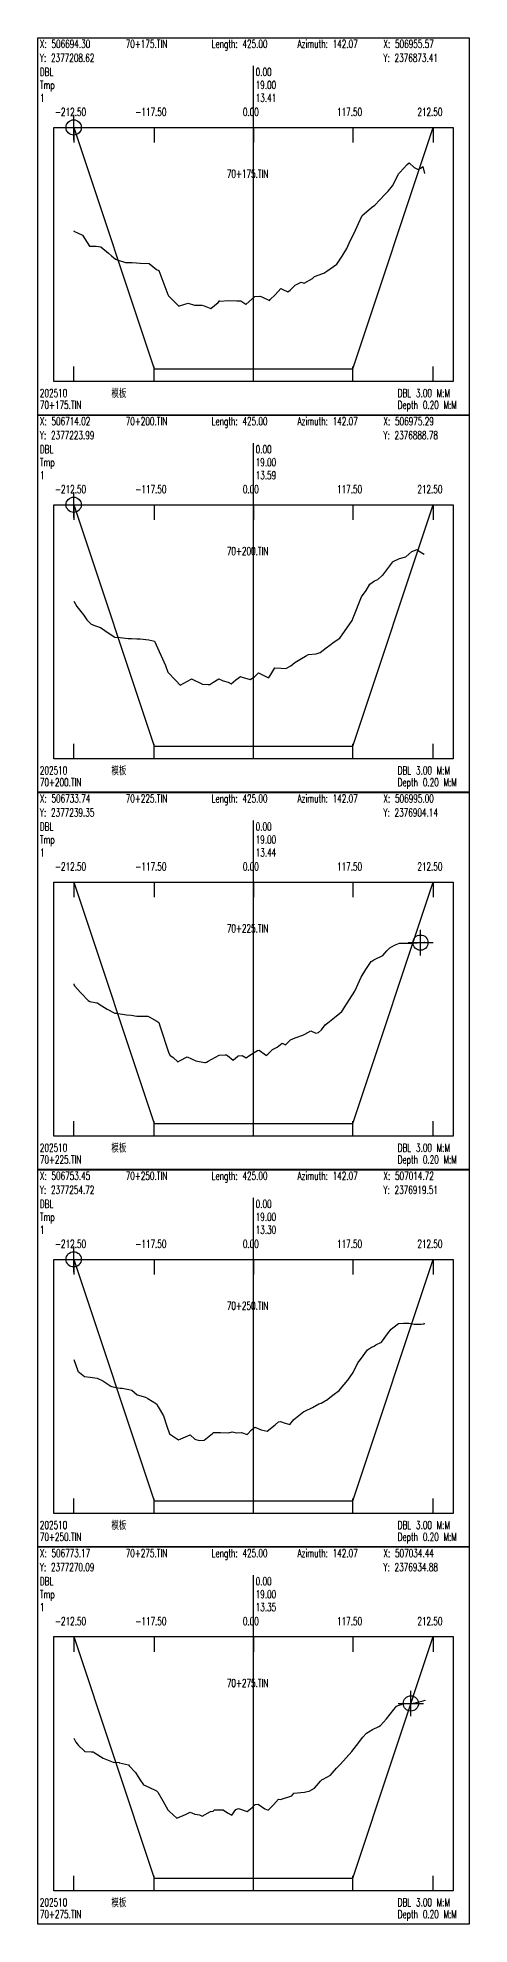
# Model space of a CAD drawing. Extents: x 1 to 194, y -24202 to 0.
# Drawn here: x 1 to 171, y -15145 to -14402 of the extents above; entities that cross this region are included whole.
import ezdxf

# ---------------------------------------------------------------- set-up
doc = ezdxf.new("R2010")
doc.units = 0
doc.header["$MEASUREMENT"] = 0
doc.layers.add('LABELS', color=7, linetype='Continuous')
doc.layers.add('XSECTION', color=7, linetype='Continuous')
doc.styles.get("Standard").update_dxf_attribs({"font": 'txt.shx'})

msp = doc.modelspace()

# ---------------------------------------------------------------- linework, layer by layer
at = {"color": 1}
for p, q in [((10.17, -14437.47), (20.17, -14437.47)), ((15.17, -14442.47), (15.17, -14432.47)), ((10.17, -14585.95), (20.17, -14585.95)), ((15.17, -14590.95), (15.17, -14580.95)), ((146.77, -14758.27), (156.77, -14758.27)), ((151.77, -14763.27), (151.77, -14753.27)), ((10.17, -14882.9), (20.17, -14882.9)), ((15.17, -14887.9), (15.17, -14877.9)), ((147.99, -15062.66), (147.99, -15052.66)), ((142.99, -15057.66), (152.99, -15057.66))]:
    msp.add_line(p, q, dxfattribs=at)
for centre in [(15.17, -14437.47), (15.17, -14585.95), (151.77, -14758.27), (15.17, -14882.9), (147.99, -15057.66)]:
    msp.add_circle(centre, 3, dxfattribs=at)
at = {"layer": 'XSECTION', "color": 0, "linetype": 'Continuous'}
for points in [[(1, -14402.18), (171, -14402.18), (171, -14550.65), (1, -14550.65), (1, -14402.18)], [(86, -14537.47), (86, -14413.24)], [(86, -14537.47), (86, -14413.24)], [(7.3, -14437.47), (164.7, -14437.47), (164.7, -14537.47), (7.3, -14537.47), (7.3, -14437.47)], [(15.17, -14437.47), (15.17, -14443.41)], [(15.17, -14437.47), (46.83, -14532.47)], [(15.17, -14437.47), (46.83, -14532.47)], [(46.83, -14437.47), (46.83, -14443.41)], [(86, -14437.47), (86, -14443.41)], [(125.17, -14437.47), (125.17, -14443.41)], [(125.17, -14532.47), (156.83, -14437.47)], [(125.17, -14532.47), (156.83, -14437.47)], [(156.83, -14437.47), (156.83, -14443.41)], [(15.17, -14537.47), (15.17, -14531.53)], [(46.83, -14537.47), (46.83, -14531.53)], [(46.83, -14532.47), (86, -14532.47)], [(46.83, -14532.47), (46.83, -14532.47)], [(46.83, -14532.47), (86, -14532.47)], [(86, -14537.47), (86, -14531.53)], [(86, -14532.47), (125.17, -14532.47)], [(86, -14532.47), (125.17, -14532.47)], [(125.17, -14537.47), (125.17, -14531.53)], [(125.17, -14532.47), (125.17, -14532.47)], [(156.83, -14537.47), (156.83, -14531.53)], [(1, -14550.66), (171, -14550.66), (171, -14699.12), (1, -14699.12), (1, -14550.66)], [(86, -14685.95), (86, -14561.71)], [(86, -14685.95), (86, -14561.71)], [(7.3, -14585.95), (164.7, -14585.95), (164.7, -14685.95), (7.3, -14685.95), (7.3, -14585.95)], [(15.17, -14585.95), (15.17, -14591.88)], [(15.17, -14585.95), (46.83, -14680.95)], [(15.17, -14585.95), (46.83, -14680.95)], [(46.83, -14585.95), (46.83, -14591.88)], [(86, -14585.95), (86, -14591.88)], [(125.17, -14585.95), (125.17, -14591.88)], [(125.17, -14680.95), (156.83, -14585.95)], [(125.17, -14680.95), (156.83, -14585.95)], [(156.83, -14585.95), (156.83, -14591.88)], [(15.17, -14685.95), (15.17, -14680.01)], [(46.83, -14685.95), (46.83, -14680.01)], [(46.83, -14680.95), (86, -14680.95)], [(46.83, -14680.95), (46.83, -14680.95)], [(46.83, -14680.95), (86, -14680.95)], [(86, -14685.95), (86, -14680.01)], [(86, -14680.95), (125.17, -14680.95)], [(86, -14680.95), (125.17, -14680.95)], [(125.17, -14685.95), (125.17, -14680.01)], [(125.17, -14680.95), (125.17, -14680.95)], [(156.83, -14685.95), (156.83, -14680.01)], [(1, -14699.13), (171, -14699.13), (171, -14847.6), (1, -14847.6), (1, -14699.13)], [(86, -14834.42), (86, -14710.19)], [(86, -14834.42), (86, -14710.19)], [(7.3, -14734.42), (164.7, -14734.42), (164.7, -14834.42), (7.3, -14834.42), (7.3, -14734.42)], [(15.17, -14734.42), (15.17, -14740.36)], [(15.17, -14734.42), (46.83, -14829.42)], [(15.17, -14734.42), (46.83, -14829.42)], [(46.83, -14734.42), (46.83, -14740.36)], [(86, -14734.42), (86, -14740.36)], [(125.17, -14734.42), (125.17, -14740.36)], [(125.17, -14829.42), (156.83, -14734.42)], [(125.17, -14829.42), (156.83, -14734.42)], [(156.83, -14734.42), (156.83, -14740.36)], [(15.17, -14834.42), (15.17, -14828.48)], [(46.83, -14834.42), (46.83, -14828.48)], [(46.83, -14829.42), (86, -14829.42)], [(46.83, -14829.42), (46.83, -14829.42)], [(46.83, -14829.42), (86, -14829.42)], [(86, -14834.42), (86, -14828.48)], [(86, -14829.42), (125.17, -14829.42)], [(86, -14829.42), (125.17, -14829.42)], [(125.17, -14834.42), (125.17, -14828.48)], [(125.17, -14829.42), (125.17, -14829.42)], [(156.83, -14834.42), (156.83, -14828.48)], [(1, -14847.61), (171, -14847.61), (171, -14996.08), (1, -14996.08), (1, -14847.61)], [(86, -14982.9), (86, -14858.66)], [(86, -14982.9), (86, -14858.66)], [(7.3, -14882.9), (164.7, -14882.9), (164.7, -14982.9), (7.3, -14982.9), (7.3, -14882.9)], [(15.17, -14882.9), (15.17, -14888.84)], [(15.17, -14882.9), (46.83, -14977.9)], [(15.17, -14882.9), (46.83, -14977.9)], [(46.83, -14882.9), (46.83, -14888.84)], [(86, -14882.9), (86, -14888.84)], [(125.17, -14882.9), (125.17, -14888.84)], [(125.17, -14977.9), (156.83, -14882.9)], [(125.17, -14977.9), (156.83, -14882.9)], [(156.83, -14882.9), (156.83, -14888.84)], [(15.17, -14982.9), (15.17, -14976.96)], [(46.83, -14982.9), (46.83, -14976.96)], [(46.83, -14977.9), (86, -14977.9)], [(46.83, -14977.9), (46.83, -14977.9)], [(46.83, -14977.9), (86, -14977.9)], [(86, -14982.9), (86, -14976.96)], [(86, -14977.9), (125.17, -14977.9)], [(86, -14977.9), (125.17, -14977.9)], [(125.17, -14982.9), (125.17, -14976.96)], [(125.17, -14977.9), (125.17, -14977.9)], [(156.83, -14982.9), (156.83, -14976.96)], [(1, -14996.09), (171, -14996.09), (171, -15144.55), (1, -15144.55), (1, -14996.09)], [(86, -15131.37), (86, -15007.14)], [(86, -15131.37), (86, -15007.14)], [(7.3, -15031.37), (164.7, -15031.37), (164.7, -15131.37), (7.3, -15131.37), (7.3, -15031.37)], [(15.17, -15031.37), (15.17, -15037.31)], [(15.17, -15031.37), (46.83, -15126.37)], [(15.17, -15031.37), (46.83, -15126.37)], [(46.83, -15031.37), (46.83, -15037.31)], [(86, -15031.37), (86, -15037.31)], [(125.17, -15031.37), (125.17, -15037.31)], [(125.17, -15126.37), (156.83, -15031.37)], [(125.17, -15126.37), (156.83, -15031.37)], [(156.83, -15031.37), (156.83, -15037.31)], [(15.17, -15131.37), (15.17, -15125.44)], [(46.83, -15131.37), (46.83, -15125.44)], [(46.83, -15126.37), (86, -15126.37)], [(46.83, -15126.37), (46.83, -15126.37)], [(46.83, -15126.37), (86, -15126.37)], [(86, -15131.37), (86, -15125.44)], [(86, -15126.37), (125.17, -15126.37)], [(86, -15126.37), (125.17, -15126.37)], [(125.17, -15131.37), (125.17, -15125.44)], [(125.17, -15126.37), (125.17, -15126.37)], [(156.83, -15131.37), (156.83, -15125.44)]]:
    msp.add_lwpolyline(points, dxfattribs=at)
at = {"layer": 'XSECTION', "color": 1, "linetype": 'Continuous'}
for points in [[(15.17, -14478.22), (15.23, -14478.27), (15.49, -14478.42), (16.65, -14478.92), (18.6, -14479.87), (19.57, -14481.37), (21.45, -14484.22), (24.03, -14484.22), (25.87, -14484.42), (28.83, -14486.92), (28.92, -14486.97), (30.12, -14487.97), (31.65, -14489.27), (31.74, -14489.37), (31.83, -14489.37), (32.27, -14489.57), (35.64, -14490.62), (38.19, -14490.67), (39.96, -14490.77), (41.4, -14490.87), (44.9, -14491.07), (47.76, -14493.37), (48.66, -14493.72), (52.26, -14503.17), (52.37, -14503.42), (52.5, -14503.72), (56.62, -14507.77), (56.85, -14507.67), (60.33, -14506.67), (62.76, -14507.47), (65.59, -14507.47), (66.52, -14507.62), (69.21, -14508.67), (72.03, -14506.32), (72.67, -14505.77), (72.71, -14505.77), (72.77, -14505.82), (76.31, -14505.52), (79.4, -14505.77), (81, -14505.72), (83, -14507.02), (83.05, -14507.07), (83.07, -14507.07), (83.11, -14507.02), (86.59, -14504.02), (88.45, -14503.82), (88.55, -14503.82), (89.24, -14504.12), (92.33, -14505.52), (92.57, -14505.22), (94.53, -14503.32), (96.78, -14500.92), (97.59, -14501.22), (99.49, -14502.22), (100.42, -14501.57), (102.39, -14499.57), (102.64, -14499.42), (104.72, -14498.37), (105.93, -14498.82), (109.25, -14496.97), (110.08, -14496.12), (113.3, -14494.92), (113.75, -14494.77), (114.93, -14494.02), (118.86, -14491.32), (120.94, -14488.12), (122.76, -14485.12), (124.11, -14482.17), (125.68, -14479.12), (127.3, -14475.32), (128.77, -14472.17), (129.62, -14471.42), (132.42, -14469.02), (133.73, -14468.02), (137.77, -14463.92), (138.44, -14463.22), (139.04, -14462.57), (140.73, -14460.42), (143.27, -14455.62), (143.65, -14455.17), (146.55, -14452.12), (147.25, -14451.47), (149.31, -14453.22), (150.8, -14454.02), (152.41, -14453.07), (152.76, -14452.87), (153.3, -14455.67)], [(15.17, -14623.95), (16.35, -14625.95), (19.08, -14629.25), (20.34, -14631.3), (22.02, -14632.95), (23.73, -14633.55), (25.77, -14634.3), (27.48, -14635.4), (30.32, -14637.45), (31.41, -14638), (33.47, -14638.25), (36.66, -14638.65), (37.94, -14638.65), (40.06, -14638.75), (41.41, -14638.75), (44.77, -14639.05), (46.97, -14639.65), (46.98, -14639.65), (51.38, -14649.15), (52.29, -14651.85), (55.31, -14655), (57.17, -14656.95), (61.43, -14654.55), (61.54, -14654.5), (61.6, -14654.5), (65.86, -14656.6), (68.15, -14656.75), (68.78, -14656.7), (69.92, -14655.95), (72.37, -14654.4), (74.11, -14655.25), (76.03, -14655.75), (77.14, -14656.45), (79.06, -14654.9), (80.87, -14653.5), (81.5, -14653.8), (84.66, -14654.7), (86.43, -14653.65), (87.95, -14652.15), (90.86, -14653.6), (91.88, -14654.05), (92.39, -14653.4), (94.43, -14650.15), (96.88, -14650.2), (98.69, -14650.35), (100.69, -14649.35), (102.27, -14648), (104.93, -14646.45), (106.46, -14645.5), (107.62, -14644.95), (110.74, -14644.65), (112.32, -14644.15), (114.61, -14642.3), (116.08, -14641.25), (117.82, -14639.9), (120, -14638.4), (123.93, -14632.8), (124.56, -14631.9), (124.81, -14631.5), (125.25, -14630.4), (128.5, -14622.2), (130.42, -14619.75), (131.78, -14617.15), (133.63, -14615.9), (135.03, -14615.35), (136.73, -14613.8), (136.97, -14613.65), (139.28, -14610.5), (140.87, -14608.4), (141.05, -14608.25), (143.57, -14607.05), (145.96, -14606.45), (148.36, -14604.3), (150.42, -14603.6), (151.63, -14604.45), (153.19, -14605.4)], [(15.17, -14774.47), (15.29, -14775.02), (15.34, -14774.92), (15.55, -14775.32), (17.94, -14778.02), (18.06, -14778.17), (18.09, -14778.17), (20.91, -14781.02), (21.6, -14781.47), (24.3, -14781.97), (24.59, -14781.97), (25.19, -14782.42), (28.31, -14784.47), (31.12, -14785.92), (31.32, -14785.97), (31.5, -14786.02), (31.97, -14786.07), (36.02, -14786.72), (37.77, -14786.87), (40.08, -14787.22), (43.89, -14787.27), (44.42, -14787.27), (44.93, -14787.42), (47.91, -14789.22), (48.67, -14789.67), (49.29, -14791.42), (52.52, -14801.32), (53.08, -14802.57), (54.37, -14803.47), (56.23, -14805.12), (57.1, -14804.67), (59.82, -14803.22), (61.52, -14804.02), (63.3, -14804.72), (66.75, -14805.42), (67.12, -14805.47), (67.48, -14805.27), (68.15, -14804.92), (72.43, -14802.57), (74.78, -14802.42), (75.35, -14802.42), (75.81, -14802.67), (77.96, -14804.57), (79.96, -14802.82), (81.48, -14802.72), (83.06, -14803.62), (84.53, -14802.57), (87.54, -14800.67), (88.23, -14800.57), (90.69, -14802.42), (90.96, -14802.62), (91.6, -14802.12), (93.49, -14800.37), (95.36, -14799.42), (97.33, -14797.82), (98.61, -14798.47), (100.56, -14796.47), (102.46, -14795.67), (105.47, -14794.67), (106.16, -14794.32), (108.6, -14792.92), (110.49, -14793.87), (111.63, -14793.67), (112.84, -14792.62), (114.18, -14790.67), (115.3, -14789.82), (117.86, -14787.72), (120.05, -14785.97), (120.8, -14785.42), (121.73, -14783.87), (125.91, -14777.42), (127.77, -14773.27), (128.41, -14771.82), (130.25, -14768.82), (132.28, -14765.67), (132.59, -14765.52), (133.34, -14765.07), (136.97, -14763.27), (138.53, -14761.47), (139.75, -14760.27), (141.52, -14759.27), (143.57, -14758.47), (146.35, -14758.42), (147.68, -14758.67), (151.73, -14758.27), (151.78, -14758.27), (151.79, -14758.27), (153.26, -14758.07), (153.32, -14757.92)], [(15.17, -14922.35), (16.76, -14926.8), (16.81, -14926.85), (19.39, -14929.05), (21.67, -14929.25), (24.46, -14929.65), (26.6, -14930.75), (29.76, -14932.75), (30.16, -14932.95), (31.3, -14933.15), (33.5, -14933.55), (34.23, -14933.65), (36.91, -14934.05), (38.12, -14934.4), (40.21, -14936.25), (43.4, -14937.15), (44.4, -14937.6), (46.13, -14938.7), (47.79, -14939.75), (48.45, -14940.95), (50.5, -14944.45), (51.87, -14948.6), (52.95, -14951.55), (56.46, -14953.95), (56.47, -14953.95), (56.5, -14953.95), (61.01, -14951.9), (62.87, -14953.6), (64.57, -14954.2), (66.56, -14954.1), (69.84, -14951.4), (70.25, -14951.1), (72.89, -14951.05), (72.93, -14951.05), (72.99, -14951.05), (76.29, -14951.2), (77.59, -14950.75), (79.45, -14951.2), (81.31, -14951.05), (83.44, -14951.8), (85.17, -14950), (86.55, -14949), (89.07, -14949.95), (91.43, -14950.5), (94.49, -14948.05), (95.88, -14946.85), (96.65, -14946.7), (98.44, -14947.35), (100.33, -14947.95), (101.85, -14945.95), (105.76, -14942.8), (105.86, -14942.75), (106.16, -14942.65), (109.29, -14941.2), (111.73, -14939.8), (112.67, -14939.45), (114.21, -14938.55), (114.81, -14938.25), (117.21, -14936.4), (119.72, -14934.45), (120.24, -14933.9), (123.18, -14930.45), (125.19, -14927.45), (127.15, -14923.6), (128.16, -14922.25), (130.93, -14918.55), (132.51, -14917.45), (133.47, -14917), (134.13, -14916.5), (136.4, -14915.45), (139.11, -14911.7), (140.16, -14910.35), (140.82, -14909.85), (143.06, -14908.15), (145.02, -14908.05), (147.22, -14908), (149.27, -14908.4), (150.45, -14908.4), (152.05, -14908.35), (153.26, -14908.25), (153.4, -14907.9)], [(15.17, -15071.27), (16.03, -15072.87), (17.05, -15074.17), (19.13, -15076.22), (19.53, -15076.57), (22.11, -15076.67), (22.72, -15076.67), (22.87, -15076.72), (23.29, -15076.97), (26.82, -15079.17), (28.74, -15079.92), (30.79, -15080.77), (33.1, -15080.92), (33.15, -15080.92), (33.21, -15080.97), (36.73, -15081.87), (37, -15082.17), (39.58, -15084.87), (41.19, -15087.52), (42.66, -15089.67), (44.78, -15090.57), (47.81, -15092.02), (48.33, -15092.52), (50.23, -15096.02), (52.23, -15099.57), (52.87, -15100.12), (55.85, -15102.82), (59.23, -15101.32), (61.07, -15100.47), (62.9, -15101.22), (64.73, -15101.47), (65.8, -15101.97), (69.07, -15100.22), (70.1, -15100.02), (70.64, -15099.52), (71.18, -15099.52), (74.05, -15099.52), (75.73, -15100.67), (77.48, -15101.57), (79.07, -15099.37), (80.11, -15098.97), (83.57, -15100.22), (85.52, -15098.57), (86.66, -15097.47), (87.89, -15097.32), (90.45, -15099.12), (91.84, -15099.62), (93.9, -15097.52), (95.83, -15095.32), (96.58, -15095.42), (101.04, -15094.02), (101.9, -15092.97), (106.11, -15092.57), (107.18, -15092.37), (107.9, -15092.12), (110, -15090.97), (112.42, -15088.22), (113.09, -15087.62), (113.45, -15087.42), (116.37, -15085.82), (117.03, -15085.07), (118.72, -15083.17), (120.3, -15081.52), (124.67, -15076.57), (126.59, -15074.22), (129.08, -15070.87), (130.57, -15069.37), (132.88, -15067.92), (135.4, -15066.72), (136.05, -15066.32), (138.37, -15063.72), (141.32, -15060.02), (141.9, -15059.22), (142.27, -15058.77), (144.88, -15057.77), (145.55, -15057.62), (147.57, -15057.67), (148.02, -15057.67), (148.39, -15057.62), (152.77, -15056.57), (153.43, -15056.42), (153.49, -15056.62)]]:
    msp.add_lwpolyline(points, dxfattribs=at)

# ---------------------------------------------------------------- texts
at = {"layer": 'LABELS', "color": 0, "width": 0.666667}
for s, height, p in [('Y: 2377208.62', 3.1482, (1.85, -14411.71)), ('X: 506694.30', 3.1482, (1.85, -14406.18)), ('70+175.TIN', 3.148, (35.68, -14406.18)), ('Length: 425.00', 3.1482, (69.51, -14406.18)), ('Azimuth: 142.07', 3.1482, (103.34, -14406.18)), ('Y: 2376873.41', 3.1482, (137.17, -14411.71)), ('X: 506955.57', 3.1482, (137.17, -14406.18)), ('DBL', 3.148, (1.85, -14417.23)), ('0.00', 3.148, (86.85, -14417.23)), ('0.00', 3.148, (86.85, -14417.23)), ('Tmp', 3.148, (1.85, -14422.34)), ('19.00', 3.148, (86.85, -14422.34)), ('19.00', 3.148, (86.85, -14422.34)), ('-212.50', 3.148, (7.82, -14432.97)), ('-117.50', 3.148, (39.49, -14432.97)), ('0.00', 3.148, (81.8, -14432.97)), ('117.50', 3.148, (118.87, -14432.97)), ('212.50', 3.148, (150.54, -14432.97)), ('70+175.TIN', 3.148, (75.5, -14457.28)), ('模板', 3.148, (30.04, -14543.59)), ('DBL 3.00 M:M', 3.1482, (142.81, -14543.59)), ('70+175.TIN', 3.148, (1.85, -14548.27)), ('Depth 0.20 M:M', 3.1482, (142.81, -14548.27)), ('Y: 2377223.99', 3.1482, (1.85, -14560.18)), ('X: 506714.02', 3.1482, (1.85, -14554.66)), ('70+200.TIN', 3.148, (35.68, -14554.66)), ('Length: 425.00', 3.1482, (69.51, -14554.66)), ('Azimuth: 142.07', 3.1482, (103.34, -14554.66)), ('Y: 2376888.78', 3.1482, (137.17, -14560.18)), ('X: 506975.29', 3.1482, (137.17, -14554.66)), ('DBL', 3.148, (1.85, -14565.71)), ('0.00', 3.148, (86.85, -14565.71)), ('0.00', 3.148, (86.85, -14565.71)), ('Tmp', 3.148, (1.85, -14570.81)), ('19.00', 3.148, (86.85, -14570.81)), ('19.00', 3.148, (86.85, -14570.81)), ('-212.50', 3.148, (7.82, -14581.44)), ('-117.50', 3.148, (39.49, -14581.44)), ('0.00', 3.148, (81.8, -14581.44)), ('117.50', 3.148, (118.87, -14581.44)), ('212.50', 3.148, (150.54, -14581.44)), ('70+200.TIN', 3.148, (75.5, -14605.76)), ('模板', 3.148, (30.04, -14692.07)), ('DBL 3.00 M:M', 3.1482, (142.81, -14692.07)), ('70+200.TIN', 3.148, (1.85, -14696.75)), ('Depth 0.20 M:M', 3.1482, (142.81, -14696.75)), ('Y: 2377239.35', 3.1482, (1.85, -14708.66)), ('X: 506733.74', 3.1482, (1.85, -14703.13)), ('70+225.TIN', 3.148, (35.68, -14703.13)), ('Length: 425.00', 3.1482, (69.51, -14703.13)), ('Azimuth: 142.07', 3.1482, (103.34, -14703.13)), ('Y: 2376904.14', 3.1482, (137.17, -14708.66)), ('X: 506995.00', 3.1482, (137.17, -14703.13)), ('DBL', 3.148, (1.85, -14714.19)), ('0.00', 3.148, (86.85, -14714.19)), ('0.00', 3.148, (86.85, -14714.19)), ('Tmp', 3.148, (1.85, -14719.29)), ('19.00', 3.148, (86.85, -14719.29)), ('19.00', 3.148, (86.85, -14719.29)), ('-212.50', 3.148, (7.82, -14729.92)), ('-117.50', 3.148, (39.49, -14729.92)), ('0.00', 3.148, (81.8, -14729.92)), ('117.50', 3.148, (118.87, -14729.92)), ('212.50', 3.148, (150.54, -14729.92)), ('70+225.TIN', 3.148, (75.5, -14754.24)), ('模板', 3.148, (30.04, -14840.55)), ('DBL 3.00 M:M', 3.1482, (142.81, -14840.55)), ('70+225.TIN', 3.148, (1.85, -14845.22)), ('Depth 0.20 M:M', 3.1482, (142.81, -14845.22)), ('Y: 2377254.72', 3.1482, (1.85, -14857.14)), ('X: 506753.45', 3.1482, (1.85, -14851.61)), ('70+250.TIN', 3.148, (35.68, -14851.61)), ('Length: 425.00', 3.1482, (69.51, -14851.61)), ('Azimuth: 142.07', 3.1482, (103.34, -14851.61)), ('Y: 2376919.51', 3.1482, (137.17, -14857.14)), ('X: 507014.72', 3.1482, (137.17, -14851.61)), ('DBL', 3.148, (1.85, -14862.66)), ('0.00', 3.148, (86.85, -14862.66)), ('0.00', 3.148, (86.85, -14862.66)), ('Tmp', 3.148, (1.85, -14867.76)), ('19.00', 3.148, (86.85, -14867.76)), ('19.00', 3.148, (86.85, -14867.76)), ('-212.50', 3.148, (7.82, -14878.39)), ('-117.50', 3.148, (39.49, -14878.39)), ('0.00', 3.148, (81.8, -14878.39)), ('117.50', 3.148, (118.87, -14878.39)), ('212.50', 3.148, (150.54, -14878.39)), ('70+250.TIN', 3.148, (75.5, -14902.71)), ('模板', 3.148, (30.04, -14989.02)), ('DBL 3.00 M:M', 3.1482, (142.81, -14989.02)), ('70+250.TIN', 3.148, (1.85, -14993.7)), ('Depth 0.20 M:M', 3.1482, (142.81, -14993.7)), ('Y: 2377270.09', 3.1482, (1.85, -15005.61)), ('X: 506773.17', 3.1482, (1.85, -15000.09)), ('70+275.TIN', 3.148, (35.68, -15000.09)), ('Length: 425.00', 3.1482, (69.51, -15000.09)), ('Azimuth: 142.07', 3.1482, (103.34, -15000.09)), ('Y: 2376934.88', 3.1482, (137.17, -15005.61)), ('X: 507034.44', 3.1482, (137.17, -15000.09)), ('DBL', 3.148, (1.85, -15011.14)), ('0.00', 3.148, (86.85, -15011.14)), ('0.00', 3.148, (86.85, -15011.14)), ('Tmp', 3.148, (1.85, -15016.24)), ('19.00', 3.148, (86.85, -15016.24)), ('19.00', 3.148, (86.85, -15016.24)), ('-212.50', 3.148, (7.82, -15026.87)), ('-117.50', 3.148, (39.49, -15026.87)), ('0.00', 3.148, (81.8, -15026.87)), ('117.50', 3.148, (118.87, -15026.87)), ('212.50', 3.148, (150.54, -15026.87)), ('70+275.TIN', 3.148, (75.5, -15051.19)), ('模板', 3.148, (30.04, -15137.5)), ('DBL 3.00 M:M', 3.1482, (142.81, -15137.5)), ('70+275.TIN', 3.148, (1.85, -15142.17)), ('Depth 0.20 M:M', 3.1482, (142.81, -15142.17))]:
    msp.add_text(s, height=height, dxfattribs=at).set_placement(p)
at = {"layer": 'LABELS', "color": 1, "width": 0.666667}
for s, height, p in [('1', 3.15, (1.85, -14427.44)), ('13.41', 3.148, (86.85, -14427.44)), ('13.41', 3.148, (86.85, -14427.44)), ('202510', 3.148, (1.85, -14543.59)), ('1', 3.15, (1.85, -14575.91)), ('13.59', 3.148, (86.85, -14575.91)), ('13.59', 3.148, (86.85, -14575.91)), ('202510', 3.148, (1.85, -14692.07)), ('1', 3.15, (1.85, -14724.39)), ('13.44', 3.148, (86.85, -14724.39)), ('13.44', 3.148, (86.85, -14724.39)), ('202510', 3.148, (1.85, -14840.55)), ('1', 3.15, (1.85, -14872.86)), ('13.30', 3.148, (86.85, -14872.86)), ('13.30', 3.148, (86.85, -14872.86)), ('202510', 3.148, (1.85, -14989.02)), ('1', 3.15, (1.85, -15021.34)), ('13.35', 3.148, (86.85, -15021.34)), ('13.35', 3.148, (86.85, -15021.34)), ('202510', 3.148, (1.85, -15137.5))]:
    msp.add_text(s, height=height, dxfattribs=at).set_placement(p)

doc.saveas('drawing.dxf')
